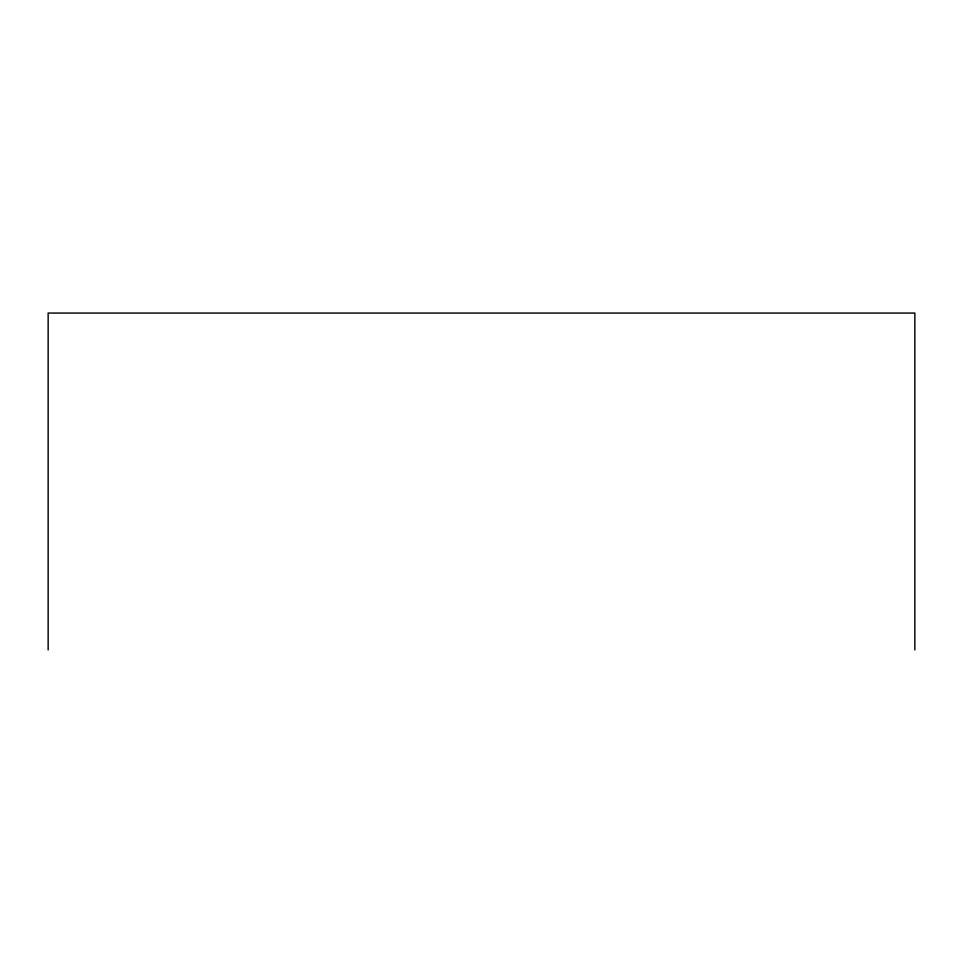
<?xml version="1.0" encoding="UTF-8"?>
<svg xmlns="http://www.w3.org/2000/svg" width="963" height="963" viewBox="0 0 963 963"><rect width="100%" height="100%" fill="white"/><g stroke="black" fill="none" stroke-linecap="round" stroke-linejoin="round"><path stroke-width="1.44" d="M914.85 649.941L914.85 313.059L48.15 313.059L48.15 649.941"/></g></svg>
